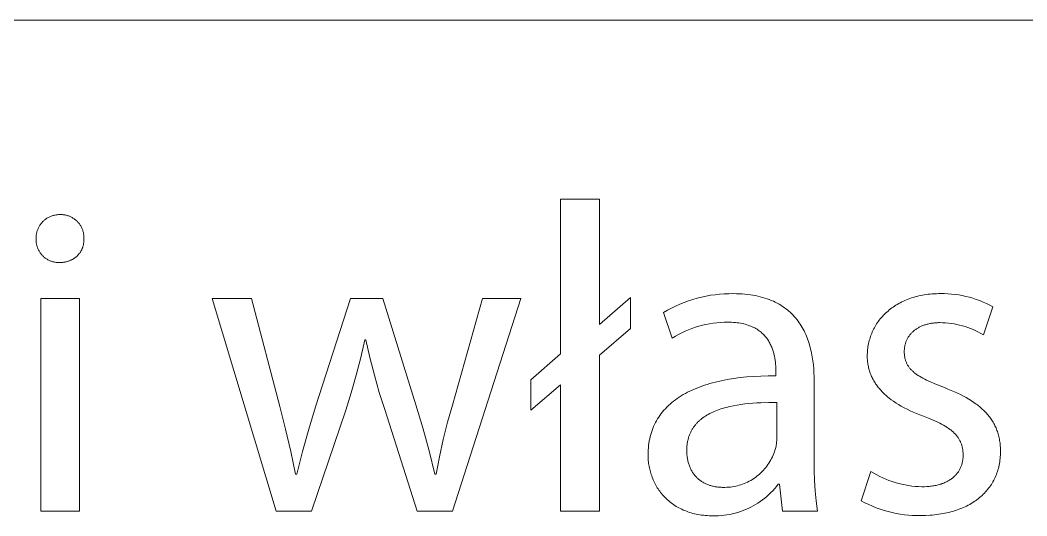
# Model space of a CAD drawing. Header units: millimetres. Extents: x -2542 to 6192, y -257 to 5845.
# Drawn here: x 4712.9 to 4913.4, y -111.2 to -12.5 of the extents above; entities that cross this region are included whole.
import ezdxf

# ---------------------------------------------------------------- set-up
doc = ezdxf.new("R2010")
doc.units = ezdxf.units.MM
doc.header["$MEASUREMENT"] = 0
doc.layers.add('Domyślny', color=7, linetype='Continuous', true_color=0x000000)

msp = doc.modelspace()

# ---------------------------------------------------------------- linework, layer by layer
at = {"layer": 'Domyślny', "color": 18, "lineweight": 15, "true_color": 0x000000}
for p, q in [((2891.58, -12.52), (6183.9, -12.52)), ((4820.53, -78.95), (4820.53, -48.15)), ((4820.53, -48.15), (4828.26, -48.15)), ((4828.26, -48.15), (4828.26, -73.11)), ((4718.01, -52.14), (4718.15, -52.05)), ((4718.15, -52.05), (4718.28, -51.96)), ((4718.28, -51.96), (4718.42, -51.88)), ((4718.42, -51.88), (4718.56, -51.8)), ((4718.56, -51.8), (4718.7, -51.72)), ((4718.7, -51.72), (4718.85, -51.65)), ((4718.85, -51.65), (4719, -51.59)), ((4719, -51.59), (4719.15, -51.53)), ((4719.15, -51.53), (4719.3, -51.48)), ((4719.3, -51.48), (4719.45, -51.43)), ((4719.45, -51.43), (4719.61, -51.38)), ((4719.61, -51.38), (4719.77, -51.35)), ((4719.77, -51.35), (4719.93, -51.31)), ((4719.93, -51.31), (4720.09, -51.29)), ((4720.09, -51.29), (4720.25, -51.26)), ((4720.25, -51.26), (4720.41, -51.25)), ((4720.41, -51.25), (4720.57, -51.24)), ((4720.57, -51.24), (4720.73, -51.23)), ((4720.73, -51.23), (4720.89, -51.24)), ((4720.89, -51.24), (4721.05, -51.23)), ((4721.05, -51.23), (4721.21, -51.23)), ((4721.21, -51.23), (4721.37, -51.24)), ((4721.37, -51.24), (4721.53, -51.26)), ((4721.53, -51.26), (4721.68, -51.27)), ((4721.68, -51.27), (4721.84, -51.3)), ((4721.84, -51.3), (4722, -51.33)), ((4722, -51.33), (4722.15, -51.36)), ((4722.15, -51.36), (4722.3, -51.4)), ((4722.3, -51.4), (4722.46, -51.45)), ((4722.46, -51.45), (4722.61, -51.5)), ((4722.61, -51.5), (4722.75, -51.55)), ((4722.75, -51.55), (4722.9, -51.62)), ((4722.9, -51.62), (4723.05, -51.68)), ((4723.05, -51.68), (4723.19, -51.75)), ((4723.19, -51.75), (4723.33, -51.83)), ((4723.33, -51.83), (4723.46, -51.91)), ((4723.46, -51.91), (4723.6, -52)), ((4723.6, -52), (4723.73, -52.09)), ((4723.73, -52.09), (4723.85, -52.18)), ((4716.45, -54.17), (4716.51, -54.02)), ((4716.51, -54.02), (4716.58, -53.87)), ((4716.58, -53.87), (4716.65, -53.72)), ((4716.65, -53.72), (4716.73, -53.58)), ((4716.73, -53.58), (4716.82, -53.44)), ((4716.82, -53.44), (4716.9, -53.31)), ((4716.9, -53.31), (4716.99, -53.18)), ((4716.99, -53.18), (4717.09, -53.05)), ((4717.09, -53.05), (4717.19, -52.92)), ((4717.19, -52.92), (4717.3, -52.8)), ((4717.3, -52.8), (4717.41, -52.68)), ((4717.41, -52.68), (4717.52, -52.56)), ((4717.52, -52.56), (4717.64, -52.45)), ((4717.64, -52.45), (4717.76, -52.34)), ((4717.76, -52.34), (4717.89, -52.24)), ((4717.89, -52.24), (4718.01, -52.14)), ((4723.85, -52.18), (4723.98, -52.28)), ((4723.98, -52.28), (4724.1, -52.38)), ((4724.1, -52.38), (4724.22, -52.49)), ((4724.22, -52.49), (4724.33, -52.6)), ((4724.33, -52.6), (4724.44, -52.72)), ((4724.44, -52.72), (4724.54, -52.83)), ((4724.54, -52.83), (4724.64, -52.96)), ((4724.64, -52.96), (4724.74, -53.08)), ((4724.74, -53.08), (4724.83, -53.21)), ((4724.83, -53.21), (4724.92, -53.34)), ((4724.92, -53.34), (4725, -53.48)), ((4725, -53.48), (4725.08, -53.62)), ((4725.08, -53.62), (4725.16, -53.76)), ((4725.16, -53.76), (4725.22, -53.9)), ((4725.22, -53.9), (4725.29, -54.05)), ((4725.29, -54.05), (4725.35, -54.19)), ((4716.12, -55.74), (4716.13, -55.58)), ((4716.12, -55.9), (4716.12, -55.74)), ((4716.12, -56.06), (4716.12, -55.9)), ((4716.12, -56.22), (4716.12, -56.06)), ((4716.13, -55.58), (4716.14, -55.42)), ((4716.14, -55.42), (4716.16, -55.26)), ((4716.16, -55.26), (4716.19, -55.1)), ((4716.19, -55.1), (4716.22, -54.94)), ((4716.22, -54.94), (4716.25, -54.78)), ((4716.25, -54.78), (4716.3, -54.62)), ((4716.3, -54.62), (4716.34, -54.47)), ((4716.34, -54.47), (4716.39, -54.32)), ((4716.39, -54.32), (4716.45, -54.17)), ((4725.35, -54.19), (4725.4, -54.34)), ((4725.4, -54.34), (4725.45, -54.5)), ((4725.45, -54.5), (4725.49, -54.65)), ((4725.49, -54.65), (4725.53, -54.8)), ((4725.53, -54.8), (4725.56, -54.96)), ((4725.56, -54.96), (4725.59, -55.11)), ((4725.59, -55.11), (4725.61, -55.27)), ((4725.61, -55.27), (4725.62, -55.43)), ((4725.62, -55.43), (4725.63, -55.59)), ((4725.63, -55.59), (4725.64, -55.75)), ((4725.64, -55.9), (4725.63, -56.06)), ((4725.63, -56.06), (4725.63, -56.19)), ((4725.64, -55.75), (4725.64, -55.9)), ((4716.12, -56.38), (4716.12, -56.22)), ((4716.13, -56.53), (4716.12, -56.38)), ((4716.14, -56.69), (4716.13, -56.53)), ((4716.16, -56.84), (4716.14, -56.69)), ((4716.18, -57), (4716.16, -56.84)), ((4716.21, -57.15), (4716.18, -57)), ((4716.25, -57.31), (4716.21, -57.15)), ((4716.29, -57.46), (4716.25, -57.31)), ((4716.33, -57.61), (4716.29, -57.46)), ((4716.38, -57.76), (4716.33, -57.61)), ((4716.44, -57.9), (4716.38, -57.76)), ((4716.5, -58.05), (4716.44, -57.9)), ((4716.56, -58.19), (4716.5, -58.05)), ((4725.25, -58.11), (4725.2, -58.22)), ((4725.29, -58.01), (4725.25, -58.11)), ((4725.33, -57.9), (4725.29, -58.01)), ((4725.37, -57.8), (4725.33, -57.9)), ((4725.41, -57.69), (4725.37, -57.8)), ((4725.44, -57.58), (4725.41, -57.69)), ((4725.47, -57.47), (4725.44, -57.58)), ((4725.5, -57.36), (4725.47, -57.47)), ((4725.53, -57.25), (4725.5, -57.36)), ((4725.55, -57.13), (4725.53, -57.25)), ((4725.57, -57.02), (4725.55, -57.13)), ((4725.59, -56.9), (4725.57, -57.02)), ((4725.6, -56.78), (4725.59, -56.9)), ((4725.62, -56.67), (4725.6, -56.78)), ((4725.63, -56.43), (4725.62, -56.55)), ((4725.62, -56.55), (4725.62, -56.67)), ((4725.63, -56.19), (4725.63, -56.31)), ((4725.63, -56.31), (4725.63, -56.43)), ((4716.63, -58.33), (4716.56, -58.19)), ((4716.71, -58.47), (4716.63, -58.33)), ((4716.79, -58.6), (4716.71, -58.47)), ((4716.87, -58.73), (4716.79, -58.6)), ((4716.96, -58.86), (4716.87, -58.73)), ((4717.05, -58.99), (4716.96, -58.86)), ((4717.15, -59.11), (4717.05, -58.99)), ((4717.25, -59.23), (4717.15, -59.11)), ((4717.35, -59.35), (4717.25, -59.23)), ((4717.46, -59.46), (4717.35, -59.35)), ((4717.58, -59.57), (4717.46, -59.46)), ((4717.69, -59.67), (4717.58, -59.57)), ((4717.81, -59.77), (4717.69, -59.67)), ((4717.94, -59.87), (4717.81, -59.77)), ((4718.06, -59.96), (4717.94, -59.87)), ((4718.19, -60.05), (4718.06, -59.96)), ((4718.33, -60.13), (4718.19, -60.05)), ((4723.45, -60.1), (4723.35, -60.15)), ((4723.55, -60.04), (4723.45, -60.1)), ((4723.65, -59.97), (4723.55, -60.04)), ((4723.75, -59.91), (4723.65, -59.97)), ((4723.84, -59.84), (4723.75, -59.91)), ((4723.93, -59.77), (4723.84, -59.84)), ((4724.02, -59.7), (4723.93, -59.77)), ((4724.11, -59.63), (4724.02, -59.7)), ((4724.2, -59.56), (4724.11, -59.63)), ((4724.28, -59.48), (4724.2, -59.56)), ((4724.36, -59.4), (4724.28, -59.48)), ((4724.44, -59.32), (4724.36, -59.4)), ((4724.52, -59.24), (4724.44, -59.32)), ((4724.59, -59.15), (4724.52, -59.24)), ((4724.66, -59.07), (4724.59, -59.15)), ((4724.73, -58.98), (4724.66, -59.07)), ((4724.8, -58.89), (4724.73, -58.98)), ((4724.87, -58.8), (4724.8, -58.89)), ((4724.93, -58.7), (4724.87, -58.8)), ((4724.99, -58.61), (4724.93, -58.7)), ((4725.04, -58.51), (4724.99, -58.61)), ((4725.1, -58.42), (4725.04, -58.51)), ((4725.15, -58.32), (4725.1, -58.42)), ((4725.2, -58.22), (4725.15, -58.32)), ((4718.46, -60.21), (4718.33, -60.13)), ((4718.6, -60.28), (4718.46, -60.21)), ((4718.74, -60.35), (4718.6, -60.28)), ((4718.89, -60.41), (4718.74, -60.35)), ((4719.03, -60.47), (4718.89, -60.41)), ((4719.18, -60.53), (4719.03, -60.47)), ((4719.33, -60.58), (4719.18, -60.53)), ((4719.48, -60.62), (4719.33, -60.58)), ((4719.63, -60.66), (4719.48, -60.62)), ((4719.78, -60.69), (4719.63, -60.66)), ((4719.94, -60.72), (4719.78, -60.69)), ((4720.09, -60.74), (4719.94, -60.72)), ((4720.25, -60.76), (4720.09, -60.74)), ((4720.4, -60.77), (4720.25, -60.76)), ((4720.56, -60.77), (4720.4, -60.77)), ((4720.72, -60.77), (4720.56, -60.77)), ((4720.86, -60.77), (4720.72, -60.77)), ((4721, -60.77), (4720.86, -60.77)), ((4721.14, -60.76), (4721, -60.77)), ((4721.28, -60.75), (4721.14, -60.76)), ((4721.42, -60.74), (4721.28, -60.75)), ((4721.55, -60.72), (4721.42, -60.74)), ((4721.69, -60.7), (4721.55, -60.72)), ((4721.82, -60.68), (4721.69, -60.7)), ((4721.95, -60.66), (4721.82, -60.68)), ((4722.07, -60.63), (4721.95, -60.66)), ((4722.2, -60.6), (4722.07, -60.63)), ((4722.32, -60.56), (4722.2, -60.6)), ((4722.44, -60.53), (4722.32, -60.56)), ((4722.56, -60.49), (4722.44, -60.53)), ((4722.68, -60.45), (4722.56, -60.49)), ((4722.8, -60.41), (4722.68, -60.45)), ((4722.91, -60.36), (4722.8, -60.41)), ((4723.02, -60.31), (4722.91, -60.36)), ((4723.13, -60.26), (4723.02, -60.31)), ((4723.24, -60.21), (4723.13, -60.26)), ((4723.35, -60.15), (4723.24, -60.21)), ((4717.05, -67.93), (4724.76, -67.93)), ((4717.05, -110.25), (4717.05, -67.93)), ((4724.76, -67.93), (4724.76, -110.25)), ((4763.95, -110.24), (4751.15, -67.93)), ((4751.15, -67.93), (4759.03, -67.93)), ((4759.03, -67.93), (4764.62, -89.45)), ((4771.77, -89.51), (4778.72, -67.93)), ((4778.72, -67.93), (4785.18, -67.93)), ((4785.18, -67.93), (4791.72, -89.1)), ((4799, -89.16), (4805.02, -67.93)), ((4812.64, -67.93), (4799, -110.24)), ((4805.02, -67.93), (4812.64, -67.93)), ((4828.26, -73.11), (4834.46, -67.75)), ((4834.46, -67.75), (4834.46, -73.89)), ((4845.99, -68.41), (4846.85, -68.12)), ((4846.85, -68.12), (4847.73, -67.87)), ((4847.73, -67.87), (4848.61, -67.65)), ((4848.61, -67.65), (4849.51, -67.46)), ((4849.51, -67.46), (4850.4, -67.3)), ((4850.4, -67.3), (4851.31, -67.17)), ((4851.31, -67.17), (4852.21, -67.07)), ((4852.21, -67.07), (4853.12, -67)), ((4853.12, -67), (4854.03, -66.97)), ((4854.03, -66.97), (4854.94, -66.96)), ((4854.94, -66.96), (4855.54, -66.97)), ((4855.54, -66.97), (4856.13, -66.99)), ((4856.13, -66.99), (4856.7, -67.02)), ((4856.7, -67.02), (4857.25, -67.07)), ((4857.25, -67.07), (4857.79, -67.12)), ((4857.79, -67.12), (4858.32, -67.19)), ((4858.32, -67.19), (4858.84, -67.27)), ((4858.84, -67.27), (4859.34, -67.36)), ((4859.34, -67.36), (4859.83, -67.46)), ((4859.83, -67.46), (4860.31, -67.58)), ((4860.31, -67.58), (4860.77, -67.7)), ((4860.77, -67.7), (4861.22, -67.84)), ((4861.22, -67.84), (4861.66, -67.98)), ((4861.66, -67.98), (4862.09, -68.14)), ((4862.09, -68.14), (4862.5, -68.3)), ((4889.42, -68.19), (4889.75, -68.07)), ((4889.75, -68.07), (4890.08, -67.94)), ((4890.08, -67.94), (4890.42, -67.83)), ((4890.42, -67.83), (4890.76, -67.72)), ((4890.76, -67.72), (4891.12, -67.62)), ((4891.12, -67.62), (4891.47, -67.52)), ((4891.47, -67.52), (4891.84, -67.43)), ((4891.84, -67.43), (4892.21, -67.35)), ((4892.21, -67.35), (4892.58, -67.28)), ((4892.58, -67.28), (4892.96, -67.21)), ((4892.96, -67.21), (4893.35, -67.15)), ((4893.35, -67.15), (4893.74, -67.1)), ((4893.74, -67.1), (4894.13, -67.06)), ((4894.13, -67.06), (4894.54, -67.02)), ((4894.54, -67.02), (4894.95, -66.99)), ((4894.95, -66.99), (4895.36, -66.97)), ((4895.36, -66.97), (4895.78, -66.96)), ((4895.78, -66.96), (4896.2, -66.96)), ((4896.2, -66.96), (4896.92, -66.96)), ((4896.92, -66.96), (4897.65, -66.99)), ((4897.65, -66.99), (4898.37, -67.05)), ((4898.37, -67.05), (4899.09, -67.13)), ((4899.09, -67.13), (4899.8, -67.23)), ((4899.8, -67.23), (4900.52, -67.36)), ((4900.52, -67.36), (4901.22, -67.52)), ((4901.22, -67.52), (4901.92, -67.69)), ((4901.92, -67.69), (4902.62, -67.89)), ((4902.62, -67.89), (4903.31, -68.12)), ((4903.31, -68.12), (4903.99, -68.36)), ((4841.83, -70.26), (4842.64, -69.83)), ((4842.64, -69.83), (4843.45, -69.43)), ((4843.45, -69.43), (4844.29, -69.06)), ((4844.29, -69.06), (4845.13, -68.72)), ((4845.13, -68.72), (4845.99, -68.41)), ((4862.5, -68.3), (4862.9, -68.48)), ((4862.9, -68.48), (4863.29, -68.66)), ((4863.29, -68.66), (4863.67, -68.86)), ((4863.67, -68.86), (4864.04, -69.06)), ((4864.04, -69.06), (4864.4, -69.27)), ((4864.4, -69.27), (4864.74, -69.49)), ((4864.74, -69.49), (4865.07, -69.72)), ((4865.07, -69.72), (4865.4, -69.96)), ((4865.4, -69.96), (4865.71, -70.21)), ((4885.97, -70.21), (4886.22, -70.01)), ((4886.22, -70.01), (4886.48, -69.82)), ((4886.48, -69.82), (4886.75, -69.63)), ((4886.75, -69.63), (4887.02, -69.45)), ((4887.02, -69.45), (4887.3, -69.27)), ((4887.3, -69.27), (4887.58, -69.1)), ((4887.58, -69.1), (4887.87, -68.93)), ((4887.87, -68.93), (4888.17, -68.77)), ((4888.17, -68.77), (4888.47, -68.62)), ((4888.47, -68.62), (4888.78, -68.47)), ((4888.78, -68.47), (4889.1, -68.33)), ((4889.1, -68.33), (4889.42, -68.19)), ((4903.99, -68.36), (4904.66, -68.63)), ((4904.66, -68.63), (4905.32, -68.92)), ((4906.61, -69.57), (4904.72, -75.19)), ((4905.32, -68.92), (4905.97, -69.24)), ((4905.97, -69.24), (4906.61, -69.57)), ((4841.04, -70.72), (4841.83, -70.26)), ((4842.79, -75.81), (4841.04, -70.72)), ((4865.71, -70.21), (4866.01, -70.46)), ((4866.01, -70.46), (4866.3, -70.73)), ((4866.3, -70.73), (4866.58, -70.99)), ((4866.58, -70.99), (4866.85, -71.27)), ((4866.85, -71.27), (4867.11, -71.55)), ((4867.11, -71.55), (4867.36, -71.85)), ((4867.36, -71.85), (4867.6, -72.14)), ((4867.6, -72.14), (4867.83, -72.45)), ((4884, -72.23), (4884.2, -71.98)), ((4884.2, -71.98), (4884.39, -71.75)), ((4884.39, -71.75), (4884.6, -71.51)), ((4884.6, -71.51), (4884.81, -71.28)), ((4884.81, -71.28), (4885.03, -71.06)), ((4885.03, -71.06), (4885.26, -70.84)), ((4885.26, -70.84), (4885.49, -70.63)), ((4885.49, -70.63), (4885.73, -70.42)), ((4885.73, -70.42), (4885.97, -70.21)), ((4834.46, -73.89), (4828.26, -79.24)), ((4846.7, -73.91), (4846.02, -74.17)), ((4847.38, -73.67), (4846.7, -73.91)), ((4848.08, -73.46), (4847.38, -73.67)), ((4848.78, -73.27), (4848.08, -73.46)), ((4849.49, -73.1), (4848.78, -73.27)), ((4850.2, -72.96), (4849.49, -73.1)), ((4850.92, -72.85), (4850.2, -72.96)), ((4851.64, -72.76), (4850.92, -72.85)), ((4852.36, -72.69), (4851.64, -72.76)), ((4853.08, -72.65), (4852.36, -72.69)), ((4853.81, -72.64), (4853.08, -72.65)), ((4854.21, -72.64), (4853.81, -72.64)), ((4854.6, -72.65), (4854.21, -72.64)), ((4854.97, -72.68), (4854.6, -72.65)), ((4855.34, -72.71), (4854.97, -72.68)), ((4855.7, -72.75), (4855.34, -72.71)), ((4856.04, -72.79), (4855.7, -72.75)), ((4856.38, -72.85), (4856.04, -72.79)), ((4856.7, -72.91), (4856.38, -72.85)), ((4857.02, -72.98), (4856.7, -72.91)), ((4857.32, -73.06), (4857.02, -72.98)), ((4857.62, -73.15), (4857.32, -73.06)), ((4857.9, -73.24), (4857.62, -73.15)), ((4858.18, -73.34), (4857.9, -73.24)), ((4858.45, -73.45), (4858.18, -73.34)), ((4858.7, -73.56), (4858.45, -73.45)), ((4858.95, -73.68), (4858.7, -73.56)), ((4859.19, -73.8), (4858.95, -73.68)), ((4859.42, -73.93), (4859.19, -73.8)), ((4859.65, -74.06), (4859.42, -73.93)), ((4859.86, -74.21), (4859.65, -74.06)), ((4867.83, -72.45), (4868.05, -72.76)), ((4868.05, -72.76), (4868.26, -73.07)), ((4868.26, -73.07), (4868.46, -73.39)), ((4868.46, -73.39), (4868.66, -73.72)), ((4868.66, -73.72), (4868.84, -74.05)), ((4868.84, -74.05), (4869.02, -74.39)), ((4882.73, -74.31), (4882.86, -74.04)), ((4882.86, -74.04), (4883.01, -73.77)), ((4883.01, -73.77), (4883.15, -73.5)), ((4883.15, -73.5), (4883.31, -73.24)), ((4883.31, -73.24), (4883.47, -72.98)), ((4883.47, -72.98), (4883.64, -72.72)), ((4883.64, -72.72), (4883.82, -72.47)), ((4883.82, -72.47), (4884, -72.23)), ((4891.26, -74.07), (4891.13, -74.16)), ((4891.38, -73.98), (4891.26, -74.07)), ((4891.51, -73.9), (4891.38, -73.98)), ((4891.65, -73.82), (4891.51, -73.9)), ((4891.78, -73.74), (4891.65, -73.82)), ((4891.92, -73.66), (4891.78, -73.74)), ((4892.07, -73.59), (4891.92, -73.66)), ((4892.21, -73.51), (4892.07, -73.59)), ((4892.36, -73.45), (4892.21, -73.51)), ((4892.52, -73.38), (4892.36, -73.45)), ((4892.67, -73.32), (4892.52, -73.38)), ((4892.83, -73.26), (4892.67, -73.32)), ((4893, -73.2), (4892.83, -73.26)), ((4893.16, -73.15), (4893, -73.2)), ((4893.33, -73.1), (4893.16, -73.15)), ((4893.5, -73.05), (4893.33, -73.1)), ((4893.68, -73.01), (4893.5, -73.05)), ((4893.86, -72.96), (4893.68, -73.01)), ((4894.04, -72.93), (4893.86, -72.96)), ((4894.22, -72.89), (4894.04, -72.93)), ((4894.41, -72.86), (4894.22, -72.89)), ((4894.6, -72.83), (4894.41, -72.86)), ((4894.8, -72.81), (4894.6, -72.83)), ((4894.99, -72.79), (4894.8, -72.81)), ((4895.19, -72.77), (4894.99, -72.79)), ((4895.4, -72.76), (4895.19, -72.77)), ((4895.6, -72.75), (4895.4, -72.76)), ((4895.81, -72.74), (4895.6, -72.75)), ((4896.03, -72.74), (4895.81, -72.74)), ((4896.6, -72.75), (4896.03, -72.74)), ((4897.17, -72.78), (4896.6, -72.75)), ((4897.74, -72.83), (4897.17, -72.78)), ((4898.31, -72.89), (4897.74, -72.83)), ((4898.87, -72.98), (4898.31, -72.89)), ((4899.43, -73.09), (4898.87, -72.98)), ((4899.99, -73.21), (4899.43, -73.09)), ((4900.55, -73.36), (4899.99, -73.21)), ((4901.09, -73.52), (4900.55, -73.36)), ((4901.63, -73.7), (4901.09, -73.52)), ((4902.17, -73.91), (4901.63, -73.7)), ((4902.7, -74.13), (4902.17, -73.91)), ((4903.22, -74.36), (4902.7, -74.13)), ((4781.57, -76.16), (4780.76, -79.69)), ((4781.78, -76.16), (4781.57, -76.16)), ((4782.58, -79.67), (4781.78, -76.16)), ((4843.41, -75.43), (4842.79, -75.81)), ((4844.05, -75.08), (4843.41, -75.43)), ((4844.69, -74.75), (4844.05, -75.08)), ((4845.35, -74.45), (4844.69, -74.75)), ((4846.02, -74.17), (4845.35, -74.45)), ((4860.07, -74.35), (4859.86, -74.21)), ((4860.27, -74.5), (4860.07, -74.35)), ((4860.46, -74.66), (4860.27, -74.5)), ((4860.64, -74.82), (4860.46, -74.66)), ((4860.82, -74.98), (4860.64, -74.82)), ((4860.99, -75.15), (4860.82, -74.98)), ((4861.15, -75.32), (4860.99, -75.15)), ((4861.3, -75.49), (4861.15, -75.32)), ((4861.45, -75.67), (4861.3, -75.49)), ((4861.59, -75.85), (4861.45, -75.67)), ((4861.72, -76.04), (4861.59, -75.85)), ((4861.85, -76.23), (4861.72, -76.04)), ((4869.02, -74.39), (4869.18, -74.73)), ((4869.18, -74.73), (4869.34, -75.08)), ((4869.34, -75.08), (4869.49, -75.43)), ((4869.49, -75.43), (4869.64, -75.79)), ((4869.64, -75.79), (4869.77, -76.15)), ((4869.77, -76.15), (4869.9, -76.51)), ((4882, -76.32), (4882.08, -76.02)), ((4882.08, -76.02), (4882.17, -75.73)), ((4882.17, -75.73), (4882.27, -75.44)), ((4882.27, -75.44), (4882.37, -75.15)), ((4882.37, -75.15), (4882.48, -74.87)), ((4882.48, -74.87), (4882.6, -74.59)), ((4882.6, -74.59), (4882.73, -74.31)), ((4889.48, -76.15), (4889.42, -76.28)), ((4889.54, -76.02), (4889.48, -76.15)), ((4889.61, -75.9), (4889.54, -76.02)), ((4889.68, -75.77), (4889.61, -75.9)), ((4889.75, -75.65), (4889.68, -75.77)), ((4889.83, -75.53), (4889.75, -75.65)), ((4889.91, -75.41), (4889.83, -75.53)), ((4889.99, -75.3), (4889.91, -75.41)), ((4890.08, -75.18), (4889.99, -75.3)), ((4890.17, -75.07), (4890.08, -75.18)), ((4890.26, -74.96), (4890.17, -75.07)), ((4890.36, -74.85), (4890.26, -74.96)), ((4890.46, -74.75), (4890.36, -74.85)), ((4890.56, -74.65), (4890.46, -74.75)), ((4890.67, -74.54), (4890.56, -74.65)), ((4890.78, -74.44), (4890.67, -74.54)), ((4890.89, -74.35), (4890.78, -74.44)), ((4891.01, -74.25), (4890.89, -74.35)), ((4891.13, -74.16), (4891.01, -74.25)), ((4903.73, -74.62), (4903.22, -74.36)), ((4904.23, -74.89), (4903.73, -74.62)), ((4904.72, -75.19), (4904.23, -74.89)), ((4861.97, -76.42), (4861.85, -76.23)), ((4862.08, -76.61), (4861.97, -76.42)), ((4862.19, -76.8), (4862.08, -76.61)), ((4862.29, -77), (4862.19, -76.8)), ((4862.39, -77.2), (4862.29, -77)), ((4862.48, -77.4), (4862.39, -77.2)), ((4862.57, -77.6), (4862.48, -77.4)), ((4862.65, -77.8), (4862.57, -77.6)), ((4862.72, -78), (4862.65, -77.8)), ((4862.79, -78.21), (4862.72, -78)), ((4869.9, -76.51), (4870.02, -76.88)), ((4870.02, -76.88), (4870.13, -77.25)), ((4870.13, -77.25), (4870.23, -77.63)), ((4870.23, -77.63), (4870.33, -78.01)), ((4870.33, -78.01), (4870.42, -78.39)), ((4881.64, -78.45), (4881.67, -78.14)), ((4881.67, -78.14), (4881.7, -77.83)), ((4881.7, -77.83), (4881.74, -77.52)), ((4881.74, -77.52), (4881.8, -77.22)), ((4881.8, -77.22), (4881.86, -76.91)), ((4881.86, -76.91), (4881.92, -76.61)), ((4881.92, -76.61), (4882, -76.32)), ((4888.98, -78.06), (4888.97, -78.21)), ((4888.99, -77.92), (4888.98, -78.06)), ((4889.01, -77.78), (4888.99, -77.92)), ((4889.03, -77.63), (4889.01, -77.78)), ((4889.05, -77.49), (4889.03, -77.63)), ((4889.08, -77.35), (4889.05, -77.49)), ((4889.11, -77.21), (4889.08, -77.35)), ((4889.14, -77.08), (4889.11, -77.21)), ((4889.18, -76.94), (4889.14, -77.08)), ((4889.22, -76.8), (4889.18, -76.94)), ((4889.27, -76.67), (4889.22, -76.8)), ((4889.31, -76.54), (4889.27, -76.67)), ((4889.37, -76.41), (4889.31, -76.54)), ((4889.42, -76.28), (4889.37, -76.41)), ((4780.76, -79.69), (4779.86, -83.2)), ((4783.47, -83.16), (4782.58, -79.67)), ((4814.59, -84.13), (4820.53, -78.95)), ((4828.26, -79.24), (4828.26, -110.25)), ((4862.86, -78.41), (4862.79, -78.21)), ((4862.92, -78.62), (4862.86, -78.41)), ((4862.98, -78.82), (4862.92, -78.62)), ((4863.03, -79.03), (4862.98, -78.82)), ((4863.08, -79.23), (4863.03, -79.03)), ((4863.12, -79.43), (4863.08, -79.23)), ((4863.2, -79.84), (4863.12, -79.43)), ((4863.26, -80.24), (4863.2, -79.84)), ((4870.42, -78.39), (4870.5, -78.77)), ((4870.5, -78.77), (4870.58, -79.16)), ((4870.58, -79.16), (4870.65, -79.54)), ((4870.65, -79.54), (4870.77, -80.33)), ((4881.6, -79.4), (4881.61, -79.08)), ((4881.6, -79.64), (4881.6, -79.4)), ((4881.61, -79.87), (4881.6, -79.64)), ((4881.61, -79.08), (4881.62, -78.77)), ((4881.63, -80.11), (4881.61, -79.87)), ((4881.62, -78.77), (4881.64, -78.45)), ((4881.64, -80.34), (4881.63, -80.11)), ((4888.97, -78.21), (4888.96, -78.35)), ((4888.96, -78.35), (4888.96, -78.5)), ((4888.96, -78.5), (4888.96, -78.66)), ((4888.96, -78.66), (4888.97, -78.83)), ((4888.97, -78.83), (4888.98, -78.98)), ((4888.98, -78.98), (4888.99, -79.14)), ((4888.99, -79.14), (4889.01, -79.29)), ((4889.01, -79.29), (4889.03, -79.44)), ((4889.03, -79.44), (4889.05, -79.59)), ((4889.05, -79.59), (4889.08, -79.73)), ((4889.08, -79.73), (4889.11, -79.88)), ((4889.11, -79.88), (4889.14, -80.02)), ((4889.14, -80.02), (4889.18, -80.16)), ((4889.18, -80.16), (4889.23, -80.29)), ((4863.31, -80.63), (4863.26, -80.24)), ((4863.35, -81.01), (4863.31, -80.63)), ((4863.38, -81.39), (4863.35, -81.01)), ((4863.39, -81.75), (4863.38, -81.39)), ((4863.4, -82.1), (4863.39, -81.75)), ((4863.41, -82.44), (4863.4, -82.1)), ((4870.77, -80.33), (4870.87, -81.11)), ((4870.87, -81.11), (4870.94, -81.91)), ((4870.94, -81.91), (4870.99, -82.7)), ((4881.67, -80.57), (4881.64, -80.34)), ((4881.7, -80.8), (4881.67, -80.57)), ((4881.73, -81.03), (4881.7, -80.8)), ((4881.77, -81.26), (4881.73, -81.03)), ((4881.82, -81.48), (4881.77, -81.26)), ((4881.87, -81.71), (4881.82, -81.48)), ((4881.92, -81.93), (4881.87, -81.71)), ((4881.98, -82.15), (4881.92, -81.93)), ((4882.05, -82.37), (4881.98, -82.15)), ((4889.23, -80.29), (4889.27, -80.43)), ((4889.27, -80.43), (4889.32, -80.56)), ((4889.32, -80.56), (4889.38, -80.69)), ((4889.38, -80.69), (4889.44, -80.81)), ((4889.44, -80.81), (4889.5, -80.94)), ((4889.5, -80.94), (4889.56, -81.06)), ((4889.56, -81.06), (4889.63, -81.19)), ((4889.63, -81.19), (4889.71, -81.31)), ((4889.71, -81.31), (4889.79, -81.42)), ((4889.79, -81.42), (4889.87, -81.54)), ((4889.87, -81.54), (4889.95, -81.66)), ((4889.95, -81.66), (4890.04, -81.77)), ((4890.04, -81.77), (4890.14, -81.88)), ((4890.14, -81.88), (4890.23, -81.99)), ((4890.23, -81.99), (4890.33, -82.1)), ((4890.33, -82.1), (4890.44, -82.21)), ((4779.86, -83.2), (4778.86, -86.69)), ((4784.45, -86.62), (4783.47, -83.16)), ((4814.59, -90.15), (4814.59, -84.13)), ((4852.53, -84.29), (4853.74, -84.06)), ((4853.74, -84.06), (4854.99, -83.85)), ((4854.99, -83.85), (4856.28, -83.68)), ((4856.28, -83.68), (4857.62, -83.54)), ((4857.62, -83.54), (4859, -83.43)), ((4859, -83.43), (4860.43, -83.36)), ((4860.43, -83.36), (4861.9, -83.32)), ((4861.9, -83.32), (4863.41, -83.31)), ((4863.41, -83.31), (4863.41, -82.44)), ((4870.99, -82.7), (4871.02, -83.5)), ((4871.02, -83.5), (4871.03, -84.3)), ((4882.12, -82.59), (4882.05, -82.37)), ((4882.2, -82.81), (4882.12, -82.59)), ((4882.28, -83.03), (4882.2, -82.81)), ((4882.37, -83.24), (4882.28, -83.03)), ((4882.46, -83.45), (4882.37, -83.24)), ((4882.56, -83.66), (4882.46, -83.45)), ((4882.67, -83.87), (4882.56, -83.66)), ((4882.78, -84.08), (4882.67, -83.87)), ((4882.89, -84.29), (4882.78, -84.08)), ((4890.44, -82.21), (4890.55, -82.31)), ((4890.55, -82.31), (4890.66, -82.42)), ((4890.66, -82.42), (4890.78, -82.52)), ((4890.78, -82.52), (4890.9, -82.63)), ((4890.9, -82.63), (4891.03, -82.73)), ((4891.03, -82.73), (4891.16, -82.83)), ((4891.16, -82.83), (4891.29, -82.93)), ((4891.29, -82.93), (4891.43, -83.03)), ((4891.43, -83.03), (4891.71, -83.23)), ((4891.71, -83.23), (4892.02, -83.42)), ((4892.02, -83.42), (4892.34, -83.61)), ((4892.34, -83.61), (4892.68, -83.8)), ((4892.68, -83.8), (4893.03, -83.99)), ((4893.03, -83.99), (4893.4, -84.17)), ((4893.4, -84.17), (4894.19, -84.55)), ((4820.53, -85.09), (4814.59, -90.15)), ((4820.53, -110.25), (4820.53, -85.09)), ((4846.27, -86.38), (4846.73, -86.16)), ((4846.73, -86.16), (4847.2, -85.95)), ((4847.2, -85.95), (4847.68, -85.75)), ((4847.68, -85.75), (4848.17, -85.56)), ((4848.17, -85.56), (4848.68, -85.37)), ((4848.68, -85.37), (4849.19, -85.19)), ((4849.19, -85.19), (4849.72, -85.03)), ((4849.72, -85.03), (4850.26, -84.86)), ((4850.26, -84.86), (4850.81, -84.71)), ((4850.81, -84.71), (4851.38, -84.56)), ((4851.38, -84.56), (4852.53, -84.29)), ((4871.03, -84.3), (4871.03, -100.12)), ((4883.01, -84.49), (4882.89, -84.29)), ((4883.14, -84.7), (4883.01, -84.49)), ((4883.27, -84.9), (4883.14, -84.7)), ((4883.41, -85.1), (4883.27, -84.9)), ((4883.55, -85.3), (4883.41, -85.1)), ((4883.7, -85.49), (4883.55, -85.3)), ((4883.86, -85.69), (4883.7, -85.49)), ((4884.01, -85.88), (4883.86, -85.69)), ((4884.18, -86.07), (4884.01, -85.88)), ((4884.35, -86.26), (4884.18, -86.07)), ((4894.19, -84.55), (4895.06, -84.92)), ((4895.06, -84.92), (4896.99, -85.68)), ((4896.99, -85.68), (4897.67, -85.95)), ((4897.67, -85.95), (4898.32, -86.22)), ((4778.86, -86.69), (4777.76, -90.15)), ((4785.53, -90.06), (4784.45, -86.62)), ((4843.03, -88.38), (4843.39, -88.1)), ((4843.39, -88.1), (4843.77, -87.83)), ((4843.77, -87.83), (4844.15, -87.57)), ((4844.15, -87.57), (4844.55, -87.32)), ((4844.55, -87.32), (4844.96, -87.07)), ((4844.96, -87.07), (4845.39, -86.83)), ((4845.39, -86.83), (4845.82, -86.6)), ((4845.82, -86.6), (4846.27, -86.38)), ((4884.53, -86.45), (4884.35, -86.26)), ((4884.71, -86.64), (4884.53, -86.45)), ((4884.89, -86.82), (4884.71, -86.64)), ((4885.09, -87.01), (4884.89, -86.82)), ((4885.28, -87.19), (4885.09, -87.01)), ((4885.49, -87.37), (4885.28, -87.19)), ((4885.7, -87.54), (4885.49, -87.37)), ((4885.91, -87.72), (4885.7, -87.54)), ((4886.36, -88.07), (4885.91, -87.72)), ((4886.83, -88.4), (4886.36, -88.07)), ((4898.32, -86.22), (4898.96, -86.49)), ((4898.96, -86.49), (4899.58, -86.78)), ((4899.58, -86.78), (4900.17, -87.06)), ((4900.17, -87.06), (4900.75, -87.36)), ((4900.75, -87.36), (4901.3, -87.66)), ((4901.3, -87.66), (4901.83, -87.97)), ((4901.83, -87.97), (4902.34, -88.29)), ((4764.62, -89.45), (4765.78, -93.91)), ((4770.43, -93.95), (4771.77, -89.51)), ((4777.76, -90.15), (4770.93, -110.24)), ((4792.02, -110.24), (4785.53, -90.06)), ((4791.72, -89.1), (4793.11, -93.67)), ((4798.03, -92.56), (4799, -89.16)), ((4840.83, -90.52), (4841.11, -90.19)), ((4841.11, -90.19), (4841.4, -89.87)), ((4841.4, -89.87), (4841.7, -89.56)), ((4841.7, -89.56), (4842.01, -89.25)), ((4842.01, -89.25), (4842.34, -88.95)), ((4842.34, -88.95), (4842.68, -88.66)), ((4842.68, -88.66), (4843.03, -88.38)), ((4851.8, -90.15), (4851.47, -90.27)), ((4852.13, -90.03), (4851.8, -90.15)), ((4852.46, -89.91), (4852.13, -90.03)), ((4852.8, -89.81), (4852.46, -89.91)), ((4853.15, -89.7), (4852.8, -89.81)), ((4853.5, -89.61), (4853.15, -89.7)), ((4854.22, -89.43), (4853.5, -89.61)), ((4854.95, -89.27), (4854.22, -89.43)), ((4855.7, -89.14), (4854.95, -89.27)), ((4856.46, -89.02), (4855.7, -89.14)), ((4857.24, -88.92), (4856.46, -89.02)), ((4858.02, -88.84), (4857.24, -88.92)), ((4858.81, -88.77), (4858.02, -88.84)), ((4859.6, -88.72), (4858.81, -88.77)), ((4860.4, -88.68), (4859.6, -88.72)), ((4861.99, -88.65), (4860.4, -88.68)), ((4863.58, -88.66), (4861.99, -88.65)), ((4863.58, -95.99), (4863.58, -88.66)), ((4887.32, -88.74), (4886.83, -88.4)), ((4887.83, -89.06), (4887.32, -88.74)), ((4888.37, -89.37), (4887.83, -89.06)), ((4888.93, -89.68), (4888.37, -89.37)), ((4889.51, -89.98), (4888.93, -89.68)), ((4890.12, -90.27), (4889.51, -89.98)), ((4902.34, -88.29), (4902.83, -88.61)), ((4902.83, -88.61), (4903.3, -88.94)), ((4903.3, -88.94), (4903.52, -89.11)), ((4903.52, -89.11), (4903.74, -89.29)), ((4903.74, -89.29), (4903.96, -89.46)), ((4903.96, -89.46), (4904.17, -89.64)), ((4904.17, -89.64), (4904.37, -89.82)), ((4904.37, -89.82), (4904.57, -90)), ((4904.57, -90), (4904.77, -90.18)), ((4904.77, -90.18), (4904.95, -90.37)), ((4839.64, -92.27), (4839.85, -91.9)), ((4839.85, -91.9), (4840.08, -91.54)), ((4840.08, -91.54), (4840.32, -91.2)), ((4840.32, -91.2), (4840.57, -90.85)), ((4840.57, -90.85), (4840.83, -90.52)), ((4848.24, -92.19), (4848.13, -92.3)), ((4848.36, -92.09), (4848.24, -92.19)), ((4848.48, -91.99), (4848.36, -92.09)), ((4848.61, -91.89), (4848.48, -91.99)), ((4848.86, -91.7), (4848.61, -91.89)), ((4849.12, -91.51), (4848.86, -91.7)), ((4849.39, -91.33), (4849.12, -91.51)), ((4849.66, -91.16), (4849.39, -91.33)), ((4849.95, -91), (4849.66, -91.16)), ((4850.24, -90.84), (4849.95, -91)), ((4850.54, -90.69), (4850.24, -90.84)), ((4850.84, -90.54), (4850.54, -90.69)), ((4851.15, -90.41), (4850.84, -90.54)), ((4851.47, -90.27), (4851.15, -90.41)), ((4890.75, -90.56), (4890.12, -90.27)), ((4891.4, -90.83), (4890.75, -90.56)), ((4892.07, -91.1), (4891.4, -90.83)), ((4892.77, -91.36), (4892.07, -91.1)), ((4893.8, -91.75), (4892.77, -91.36)), ((4894.75, -92.14), (4893.8, -91.75)), ((4895.19, -92.34), (4894.75, -92.14)), ((4904.95, -90.37), (4905.14, -90.55)), ((4905.14, -90.55), (4905.32, -90.75)), ((4905.32, -90.75), (4905.49, -90.94)), ((4905.49, -90.94), (4905.65, -91.14)), ((4905.65, -91.14), (4905.82, -91.33)), ((4905.82, -91.33), (4905.97, -91.54)), ((4905.97, -91.54), (4906.12, -91.74)), ((4906.12, -91.74), (4906.27, -91.95)), ((4906.27, -91.95), (4906.41, -92.16)), ((4906.41, -92.16), (4906.54, -92.37)), ((4765.78, -93.91), (4766.82, -98.4)), ((4769.18, -98.42), (4770.43, -93.95)), ((4793.11, -93.67), (4794.36, -98.27)), ((4797.17, -95.99), (4798.03, -92.56)), ((4838.62, -94.6), (4838.76, -94.19)), ((4838.76, -94.19), (4838.91, -93.79)), ((4838.91, -93.79), (4839.07, -93.4)), ((4839.07, -93.4), (4839.25, -93.02)), ((4839.25, -93.02), (4839.43, -92.64)), ((4839.43, -92.64), (4839.64, -92.27)), ((4846.67, -94.1), (4846.6, -94.23)), ((4846.75, -93.96), (4846.67, -94.1)), ((4846.84, -93.83), (4846.75, -93.96)), ((4846.92, -93.7), (4846.84, -93.83)), ((4847.01, -93.57), (4846.92, -93.7)), ((4847.1, -93.45), (4847.01, -93.57)), ((4847.19, -93.32), (4847.1, -93.45)), ((4847.28, -93.2), (4847.19, -93.32)), ((4847.38, -93.08), (4847.28, -93.2)), ((4847.48, -92.96), (4847.38, -93.08)), ((4847.58, -92.85), (4847.48, -92.96)), ((4847.69, -92.73), (4847.58, -92.85)), ((4847.79, -92.62), (4847.69, -92.73)), ((4847.9, -92.51), (4847.79, -92.62)), ((4848.01, -92.4), (4847.9, -92.51)), ((4848.13, -92.3), (4848.01, -92.4)), ((4895.62, -92.54), (4895.19, -92.34)), ((4896.02, -92.74), (4895.62, -92.54)), ((4896.41, -92.94), (4896.02, -92.74)), ((4896.78, -93.15), (4896.41, -92.94)), ((4897.13, -93.35), (4896.78, -93.15)), ((4897.46, -93.56), (4897.13, -93.35)), ((4897.78, -93.78), (4897.46, -93.56)), ((4897.93, -93.88), (4897.78, -93.78)), ((4898.07, -93.99), (4897.93, -93.88)), ((4898.22, -94.1), (4898.07, -93.99)), ((4898.35, -94.21), (4898.22, -94.1)), ((4906.54, -92.37), (4906.67, -92.58)), ((4906.67, -92.58), (4906.79, -92.8)), ((4906.79, -92.8), (4906.91, -93.02)), ((4906.91, -93.02), (4907.02, -93.25)), ((4907.02, -93.25), (4907.13, -93.48)), ((4907.13, -93.48), (4907.23, -93.71)), ((4907.23, -93.71), (4907.33, -93.94)), ((4907.33, -93.94), (4907.42, -94.18)), ((4907.42, -94.18), (4907.51, -94.42)), ((4796.42, -99.44), (4797.17, -95.99)), ((4838.2, -96.29), (4838.28, -95.86)), ((4838.28, -95.86), (4838.38, -95.43)), ((4838.38, -95.43), (4838.49, -95.01)), ((4838.49, -95.01), (4838.62, -94.6)), ((4845.87, -96.2), (4845.83, -96.37)), ((4845.91, -96.04), (4845.87, -96.2)), ((4845.95, -95.87), (4845.91, -96.04)), ((4845.99, -95.71), (4845.95, -95.87)), ((4846.04, -95.56), (4845.99, -95.71)), ((4846.09, -95.4), (4846.04, -95.56)), ((4846.14, -95.25), (4846.09, -95.4)), ((4846.2, -95.1), (4846.14, -95.25)), ((4846.26, -94.95), (4846.2, -95.1)), ((4846.32, -94.8), (4846.26, -94.95)), ((4846.39, -94.65), (4846.32, -94.8)), ((4846.45, -94.51), (4846.39, -94.65)), ((4846.53, -94.37), (4846.45, -94.51)), ((4846.6, -94.23), (4846.53, -94.37)), ((4863.57, -96.22), (4863.58, -95.99)), ((4898.49, -94.32), (4898.35, -94.21)), ((4898.62, -94.44), (4898.49, -94.32)), ((4898.74, -94.55), (4898.62, -94.44)), ((4898.86, -94.66), (4898.74, -94.55)), ((4898.98, -94.78), (4898.86, -94.66)), ((4899.09, -94.9), (4898.98, -94.78)), ((4899.2, -95.02), (4899.09, -94.9)), ((4899.3, -95.13), (4899.2, -95.02)), ((4899.4, -95.26), (4899.3, -95.13)), ((4899.5, -95.38), (4899.4, -95.26)), ((4899.59, -95.5), (4899.5, -95.38)), ((4899.68, -95.63), (4899.59, -95.5)), ((4899.76, -95.75), (4899.68, -95.63)), ((4899.84, -95.88), (4899.76, -95.75)), ((4899.92, -96.01), (4899.84, -95.88)), ((4899.99, -96.14), (4899.92, -96.01)), ((4900.06, -96.27), (4899.99, -96.14)), ((4907.51, -94.42), (4907.58, -94.66)), ((4907.58, -94.66), (4907.66, -94.9)), ((4907.66, -94.9), (4907.73, -95.15)), ((4907.73, -95.15), (4907.79, -95.41)), ((4907.79, -95.41), (4907.85, -95.66)), ((4907.85, -95.66), (4907.9, -95.92)), ((4907.9, -95.92), (4907.95, -96.19)), ((4907.95, -96.19), (4907.99, -96.45)), ((4837.97, -98.57), (4837.99, -98.1)), ((4837.99, -98.1), (4838.02, -97.64)), ((4838.02, -97.64), (4838.06, -97.18)), ((4838.06, -97.18), (4838.12, -96.74)), ((4838.12, -96.74), (4838.2, -96.29)), ((4845.68, -97.6), (4845.67, -97.79)), ((4845.67, -97.79), (4845.67, -97.98)), ((4845.67, -97.98), (4845.67, -98.17)), ((4845.67, -98.17), (4845.67, -98.4)), ((4845.69, -97.42), (4845.68, -97.6)), ((4845.71, -97.24), (4845.69, -97.42)), ((4845.73, -97.06), (4845.71, -97.24)), ((4845.75, -96.88), (4845.73, -97.06)), ((4845.77, -96.71), (4845.75, -96.88)), ((4845.8, -96.54), (4845.77, -96.71)), ((4845.83, -96.37), (4845.8, -96.54)), ((4863.19, -98.22), (4863.26, -98)), ((4863.26, -98), (4863.33, -97.78)), ((4863.33, -97.78), (4863.38, -97.56)), ((4863.38, -97.56), (4863.43, -97.34)), ((4863.43, -97.34), (4863.48, -97.12)), ((4863.48, -97.12), (4863.51, -96.89)), ((4863.51, -96.89), (4863.54, -96.67)), ((4863.54, -96.67), (4863.56, -96.44)), ((4863.56, -96.44), (4863.57, -96.22)), ((4900.13, -96.41), (4900.06, -96.27)), ((4900.19, -96.54), (4900.13, -96.41)), ((4900.25, -96.68), (4900.19, -96.54)), ((4900.3, -96.82), (4900.25, -96.68)), ((4900.35, -96.96), (4900.3, -96.82)), ((4900.4, -97.11), (4900.35, -96.96)), ((4900.44, -97.25), (4900.4, -97.11)), ((4900.48, -97.4), (4900.44, -97.25)), ((4900.51, -97.55), (4900.48, -97.4)), ((4900.55, -97.7), (4900.51, -97.55)), ((4900.57, -97.85), (4900.55, -97.7)), ((4900.6, -98), (4900.57, -97.85)), ((4900.62, -98.16), (4900.6, -98)), ((4900.64, -98.32), (4900.62, -98.16)), ((4907.99, -96.45), (4908.03, -96.72)), ((4908.03, -96.72), (4908.06, -97)), ((4908.06, -97), (4908.08, -97.28)), ((4908.08, -97.28), (4908.1, -97.56)), ((4908.1, -97.56), (4908.11, -97.84)), ((4908.11, -97.84), (4908.12, -98.13)), ((4908.12, -98.13), (4908.13, -98.42)), ((4766.82, -98.4), (4767.76, -102.91)), ((4768.05, -102.91), (4769.18, -98.42)), ((4794.36, -98.27), (4795.48, -102.91)), ((4795.77, -102.91), (4796.42, -99.44)), ((4837.96, -99.04), (4837.97, -98.57)), ((4837.96, -99.33), (4837.96, -99.04)), ((4837.97, -99.62), (4837.96, -99.33)), ((4837.99, -99.9), (4837.97, -99.62)), ((4838.01, -100.19), (4837.99, -99.9)), ((4838.04, -100.48), (4838.01, -100.19)), ((4845.67, -98.4), (4845.68, -98.63)), ((4845.68, -98.63), (4845.69, -98.85)), ((4845.69, -98.85), (4845.7, -99.07)), ((4845.7, -99.07), (4845.73, -99.29)), ((4845.73, -99.29), (4845.75, -99.5)), ((4845.75, -99.5), (4845.78, -99.71)), ((4845.78, -99.71), (4845.82, -99.91)), ((4845.82, -99.91), (4845.85, -100.12)), ((4845.85, -100.12), (4845.9, -100.31)), ((4862.21, -100.39), (4862.39, -100.08)), ((4862.39, -100.08), (4862.56, -99.76)), ((4862.56, -99.76), (4862.71, -99.43)), ((4862.71, -99.43), (4862.86, -99.1)), ((4862.86, -99.1), (4862.99, -98.77)), ((4862.99, -98.77), (4863.12, -98.43)), ((4863.12, -98.43), (4863.19, -98.22)), ((4871.03, -100.12), (4871.03, -102.15)), ((4900.59, -100.27), (4900.61, -100.11)), ((4900.61, -100.11), (4900.63, -99.95)), ((4900.63, -99.95), (4900.65, -99.8)), ((4900.65, -98.48), (4900.64, -98.32)), ((4900.67, -98.65), (4900.65, -98.48)), ((4900.65, -99.8), (4900.66, -99.64)), ((4900.66, -99.64), (4900.67, -99.48)), ((4900.67, -98.81), (4900.67, -98.65)), ((4900.68, -98.98), (4900.67, -98.81)), ((4900.67, -99.48), (4900.68, -99.31)), ((4900.68, -99.15), (4900.68, -98.98)), ((4900.68, -99.31), (4900.68, -99.15)), ((4908.02, -100.13), (4907.97, -100.46)), ((4908.06, -99.79), (4908.02, -100.13)), ((4908.09, -99.46), (4908.06, -99.79)), ((4908.11, -99.12), (4908.09, -99.46)), ((4908.12, -98.77), (4908.11, -99.12)), ((4908.13, -98.42), (4908.12, -98.77)), ((4838.07, -100.76), (4838.04, -100.48)), ((4838.12, -101.04), (4838.07, -100.76)), ((4838.16, -101.33), (4838.12, -101.04)), ((4838.22, -101.61), (4838.16, -101.33)), ((4838.28, -101.89), (4838.22, -101.61)), ((4838.35, -102.17), (4838.28, -101.89)), ((4838.42, -102.44), (4838.35, -102.17)), ((4845.9, -100.31), (4845.95, -100.51)), ((4845.95, -100.51), (4846, -100.7)), ((4846, -100.7), (4846.05, -100.88)), ((4846.05, -100.88), (4846.11, -101.06)), ((4846.11, -101.06), (4846.18, -101.24)), ((4846.18, -101.24), (4846.25, -101.42)), ((4846.25, -101.42), (4846.32, -101.59)), ((4846.32, -101.59), (4846.39, -101.76)), ((4846.39, -101.76), (4846.47, -101.92)), ((4846.47, -101.92), (4846.55, -102.08)), ((4846.55, -102.08), (4846.64, -102.24)), ((4860.68, -102.38), (4860.93, -102.12)), ((4860.93, -102.12), (4861.17, -101.85)), ((4861.17, -101.85), (4861.4, -101.57)), ((4861.4, -101.57), (4861.62, -101.29)), ((4861.62, -101.29), (4861.83, -100.99)), ((4861.83, -100.99), (4862.02, -100.69)), ((4862.02, -100.69), (4862.21, -100.39)), ((4871.03, -102.15), (4871.1, -104.18)), ((4899.82, -102.28), (4899.9, -102.15)), ((4899.9, -102.15), (4899.98, -102.01)), ((4899.98, -102.01), (4900.05, -101.88)), ((4900.05, -101.88), (4900.12, -101.74)), ((4900.12, -101.74), (4900.18, -101.6)), ((4900.18, -101.6), (4900.24, -101.46)), ((4900.24, -101.46), (4900.3, -101.32)), ((4900.3, -101.32), (4900.35, -101.17)), ((4900.35, -101.17), (4900.4, -101.02)), ((4900.4, -101.02), (4900.45, -100.88)), ((4900.45, -100.88), (4900.49, -100.73)), ((4900.49, -100.73), (4900.52, -100.57)), ((4900.52, -100.57), (4900.56, -100.42)), ((4900.56, -100.42), (4900.59, -100.27)), ((4907.62, -102.05), (4907.52, -102.36)), ((4907.71, -101.74), (4907.62, -102.05)), ((4907.78, -101.43), (4907.71, -101.74)), ((4907.86, -101.11), (4907.78, -101.43)), ((4907.92, -100.78), (4907.86, -101.11)), ((4907.97, -100.46), (4907.92, -100.78)), ((4767.76, -102.91), (4768.05, -102.91)), ((4795.48, -102.91), (4795.77, -102.91)), ((4838.5, -102.72), (4838.42, -102.44)), ((4838.59, -102.99), (4838.5, -102.72)), ((4838.68, -103.26), (4838.59, -102.99)), ((4838.78, -103.53), (4838.68, -103.26)), ((4838.88, -103.8), (4838.78, -103.53)), ((4839, -104.06), (4838.88, -103.8)), ((4839.11, -104.32), (4839, -104.06)), ((4846.64, -102.24), (4846.73, -102.39)), ((4846.73, -102.39), (4846.82, -102.54)), ((4846.82, -102.54), (4846.92, -102.68)), ((4846.92, -102.68), (4847.02, -102.83)), ((4847.02, -102.83), (4847.13, -102.96)), ((4847.13, -102.96), (4847.23, -103.1)), ((4847.23, -103.1), (4847.34, -103.23)), ((4847.34, -103.23), (4847.46, -103.36)), ((4847.46, -103.36), (4847.57, -103.48)), ((4847.57, -103.48), (4847.69, -103.6)), ((4847.69, -103.6), (4847.81, -103.71)), ((4847.81, -103.71), (4847.94, -103.83)), ((4847.94, -103.83), (4848.07, -103.94)), ((4848.07, -103.94), (4848.2, -104.04)), ((4848.2, -104.04), (4848.33, -104.14)), ((4848.33, -104.14), (4848.47, -104.24)), ((4858.1, -104.31), (4858.42, -104.13)), ((4858.42, -104.13), (4858.72, -103.95)), ((4858.72, -103.95), (4859.03, -103.76)), ((4859.03, -103.76), (4859.32, -103.55)), ((4859.32, -103.55), (4859.61, -103.33)), ((4859.61, -103.33), (4859.89, -103.11)), ((4859.89, -103.11), (4860.16, -102.88)), ((4860.16, -102.88), (4860.43, -102.63)), ((4860.43, -102.63), (4860.68, -102.38)), ((4871.1, -104.18), (4871.23, -106.21)), ((4880.41, -108.22), (4882.33, -102.38)), ((4882.33, -102.38), (4882.9, -102.72)), ((4882.9, -102.72), (4883.48, -103.05)), ((4883.48, -103.05), (4884.08, -103.36)), ((4884.08, -103.36), (4884.68, -103.64)), ((4884.68, -103.64), (4885.3, -103.91)), ((4885.3, -103.91), (4885.92, -104.15)), ((4885.92, -104.15), (4886.55, -104.38)), ((4897.68, -104.26), (4897.83, -104.17)), ((4897.83, -104.17), (4897.98, -104.08)), ((4897.98, -104.08), (4898.13, -103.99)), ((4898.13, -103.99), (4898.27, -103.89)), ((4898.27, -103.89), (4898.41, -103.79)), ((4898.41, -103.79), (4898.54, -103.69)), ((4898.54, -103.69), (4898.67, -103.59)), ((4898.67, -103.59), (4898.79, -103.48)), ((4898.79, -103.48), (4898.92, -103.37)), ((4898.92, -103.37), (4899.03, -103.26)), ((4899.03, -103.26), (4899.15, -103.14)), ((4899.15, -103.14), (4899.25, -103.03)), ((4899.25, -103.03), (4899.36, -102.91)), ((4899.36, -102.91), (4899.46, -102.79)), ((4899.46, -102.79), (4899.56, -102.66)), ((4899.56, -102.66), (4899.65, -102.54)), ((4899.65, -102.54), (4899.74, -102.41)), ((4899.74, -102.41), (4899.82, -102.28)), ((4906.78, -104.12), (4906.63, -104.4)), ((4906.92, -103.84), (4906.78, -104.12)), ((4907.06, -103.55), (4906.92, -103.84)), ((4907.19, -103.26), (4907.06, -103.55)), ((4907.31, -102.96), (4907.19, -103.26)), ((4907.42, -102.66), (4907.31, -102.96)), ((4907.52, -102.36), (4907.42, -102.66)), ((4839.24, -104.58), (4839.11, -104.32)), ((4839.37, -104.84), (4839.24, -104.58)), ((4839.51, -105.09), (4839.37, -104.84)), ((4839.65, -105.34), (4839.51, -105.09)), ((4839.8, -105.59), (4839.65, -105.34)), ((4839.95, -105.83), (4839.8, -105.59)), ((4840.12, -106.07), (4839.95, -105.83)), ((4840.29, -106.3), (4840.12, -106.07)), ((4848.47, -104.24), (4848.61, -104.33)), ((4848.61, -104.33), (4848.75, -104.42)), ((4848.75, -104.42), (4848.89, -104.51)), ((4848.89, -104.51), (4849.04, -104.6)), ((4849.04, -104.6), (4849.18, -104.68)), ((4849.18, -104.68), (4849.34, -104.75)), ((4849.34, -104.75), (4849.49, -104.82)), ((4849.49, -104.82), (4849.64, -104.89)), ((4849.64, -104.89), (4849.8, -104.96)), ((4849.8, -104.96), (4849.96, -105.02)), ((4849.96, -105.02), (4850.12, -105.08)), ((4850.12, -105.08), (4850.28, -105.13)), ((4850.28, -105.13), (4850.45, -105.18)), ((4850.45, -105.18), (4850.61, -105.23)), ((4850.61, -105.23), (4850.78, -105.28)), ((4850.78, -105.28), (4850.95, -105.32)), ((4850.95, -105.32), (4851.12, -105.35)), ((4851.12, -105.35), (4851.29, -105.39)), ((4851.29, -105.39), (4851.47, -105.42)), ((4851.47, -105.42), (4851.64, -105.44)), ((4851.64, -105.44), (4851.82, -105.47)), ((4851.82, -105.47), (4852, -105.48)), ((4852, -105.48), (4852.18, -105.5)), ((4852.18, -105.5), (4852.36, -105.51)), ((4852.36, -105.51), (4852.54, -105.52)), ((4852.54, -105.52), (4852.72, -105.53)), ((4852.72, -105.53), (4852.91, -105.53)), ((4852.91, -105.53), (4853.27, -105.53)), ((4853.27, -105.53), (4853.63, -105.52)), ((4853.63, -105.52), (4853.99, -105.5)), ((4853.99, -105.5), (4854.34, -105.47)), ((4854.34, -105.47), (4854.7, -105.42)), ((4854.7, -105.42), (4855.05, -105.36)), ((4855.05, -105.36), (4855.41, -105.29)), ((4855.41, -105.29), (4855.76, -105.21)), ((4855.76, -105.21), (4856.1, -105.12)), ((4856.1, -105.12), (4856.45, -105.01)), ((4856.45, -105.01), (4856.79, -104.89)), ((4856.79, -104.89), (4857.12, -104.76)), ((4857.12, -104.76), (4857.45, -104.62)), ((4857.45, -104.62), (4857.78, -104.47)), ((4857.78, -104.47), (4858.1, -104.31)), ((4862.8, -106.19), (4862.41, -106.58)), ((4863.17, -105.78), (4862.8, -106.19)), ((4863.53, -105.35), (4863.17, -105.78)), ((4863.87, -104.92), (4863.53, -105.35)), ((4864.1, -104.92), (4863.87, -104.92)), ((4864.72, -110.24), (4864.1, -104.92)), ((4871.23, -106.21), (4871.43, -108.23)), ((4886.55, -104.38), (4887.18, -104.58)), ((4887.18, -104.58), (4887.83, -104.76)), ((4887.83, -104.76), (4888.48, -104.92)), ((4888.48, -104.92), (4889.13, -105.05)), ((4889.13, -105.05), (4889.79, -105.17)), ((4889.79, -105.17), (4890.45, -105.26)), ((4890.45, -105.26), (4891.12, -105.33)), ((4891.12, -105.33), (4891.78, -105.38)), ((4891.78, -105.38), (4892.45, -105.4)), ((4892.45, -105.4), (4892.97, -105.4)), ((4892.97, -105.4), (4893.47, -105.37)), ((4893.47, -105.37), (4893.95, -105.33)), ((4893.95, -105.33), (4894.18, -105.31)), ((4894.18, -105.31), (4894.41, -105.28)), ((4894.41, -105.28), (4894.64, -105.25)), ((4894.64, -105.25), (4894.86, -105.21)), ((4894.86, -105.21), (4895.08, -105.17)), ((4895.08, -105.17), (4895.29, -105.13)), ((4895.29, -105.13), (4895.5, -105.08)), ((4895.5, -105.08), (4895.71, -105.03)), ((4895.71, -105.03), (4895.91, -104.97)), ((4895.91, -104.97), (4896.1, -104.92)), ((4896.1, -104.92), (4896.3, -104.86)), ((4896.3, -104.86), (4896.48, -104.79)), ((4896.48, -104.79), (4896.67, -104.73)), ((4896.67, -104.73), (4896.85, -104.66)), ((4896.85, -104.66), (4897.02, -104.58)), ((4897.02, -104.58), (4897.19, -104.51)), ((4897.19, -104.51), (4897.36, -104.43)), ((4897.36, -104.43), (4897.52, -104.35)), ((4897.52, -104.35), (4897.68, -104.26)), ((4905.35, -106.21), (4905.14, -106.45)), ((4905.56, -105.97), (4905.35, -106.21)), ((4905.76, -105.72), (4905.56, -105.97)), ((4905.95, -105.46), (4905.76, -105.72)), ((4906.13, -105.2), (4905.95, -105.46)), ((4906.3, -104.94), (4906.13, -105.2)), ((4906.47, -104.67), (4906.3, -104.94)), ((4906.63, -104.4), (4906.47, -104.67)), ((4840.46, -106.54), (4840.29, -106.3)), ((4840.64, -106.76), (4840.46, -106.54)), ((4840.83, -106.99), (4840.64, -106.76)), ((4841.02, -107.21), (4840.83, -106.99)), ((4841.22, -107.42), (4841.02, -107.21)), ((4841.43, -107.63), (4841.22, -107.42)), ((4841.64, -107.84), (4841.43, -107.63)), ((4841.86, -108.04), (4841.64, -107.84)), ((4842.09, -108.24), (4841.86, -108.04)), ((4860.74, -108.03), (4860.29, -108.36)), ((4861.18, -107.69), (4860.74, -108.03)), ((4861.6, -107.34), (4861.18, -107.69)), ((4862.01, -106.97), (4861.6, -107.34)), ((4862.41, -106.58), (4862.01, -106.97)), ((4871.43, -108.23), (4871.7, -110.24)), ((4881.14, -108.61), (4880.41, -108.22)), ((4903.17, -108.18), (4902.89, -108.37)), ((4903.44, -107.98), (4903.17, -108.18)), ((4903.71, -107.78), (4903.44, -107.98)), ((4903.96, -107.57), (4903.71, -107.78)), ((4904.21, -107.36), (4903.96, -107.57)), ((4904.46, -107.14), (4904.21, -107.36)), ((4904.69, -106.91), (4904.46, -107.14)), ((4904.92, -106.68), (4904.69, -106.91)), ((4905.14, -106.45), (4904.92, -106.68)), ((4842.32, -108.43), (4842.09, -108.24)), ((4842.55, -108.62), (4842.32, -108.43)), ((4842.8, -108.8), (4842.55, -108.62)), ((4843.05, -108.97), (4842.8, -108.8)), ((4843.3, -109.14), (4843.05, -108.97)), ((4843.57, -109.31), (4843.3, -109.14)), ((4843.84, -109.46), (4843.57, -109.31)), ((4844.11, -109.62), (4843.84, -109.46)), ((4844.39, -109.76), (4844.11, -109.62)), ((4844.68, -109.9), (4844.39, -109.76)), ((4844.97, -110.04), (4844.68, -109.9)), ((4845.27, -110.16), (4844.97, -110.04)), ((4845.58, -110.28), (4845.27, -110.16)), ((4856.87, -110.16), (4856.35, -110.35)), ((4857.38, -109.96), (4856.87, -110.16)), ((4857.89, -109.73), (4857.38, -109.96)), ((4858.39, -109.49), (4857.89, -109.73)), ((4858.88, -109.23), (4858.39, -109.49)), ((4859.36, -108.96), (4858.88, -109.23)), ((4859.83, -108.66), (4859.36, -108.96)), ((4860.29, -108.36), (4859.83, -108.66)), ((4881.88, -108.97), (4881.14, -108.61)), ((4882.63, -109.3), (4881.88, -108.97)), ((4883.4, -109.6), (4882.63, -109.3)), ((4884.17, -109.88), (4883.4, -109.6)), ((4884.96, -110.13), (4884.17, -109.88)), ((4885.75, -110.36), (4884.96, -110.13)), ((4898.98, -110.19), (4898.61, -110.31)), ((4899.35, -110.08), (4898.98, -110.19)), ((4899.7, -109.95), (4899.35, -110.08)), ((4900.05, -109.82), (4899.7, -109.95)), ((4900.4, -109.68), (4900.05, -109.82)), ((4900.73, -109.54), (4900.4, -109.68)), ((4901.06, -109.39), (4900.73, -109.54)), ((4901.38, -109.24), (4901.06, -109.39)), ((4901.7, -109.07), (4901.38, -109.24)), ((4902.01, -108.91), (4901.7, -109.07)), ((4902.31, -108.73), (4902.01, -108.91)), ((4902.6, -108.55), (4902.31, -108.73)), ((4902.89, -108.37), (4902.6, -108.55)), ((4724.76, -110.25), (4717.05, -110.25)), ((4770.93, -110.24), (4763.95, -110.24)), ((4799, -110.24), (4792.02, -110.24)), ((4828.26, -110.25), (4820.53, -110.25)), ((4845.89, -110.4), (4845.58, -110.28)), ((4846.21, -110.5), (4845.89, -110.4)), ((4846.53, -110.6), (4846.21, -110.5)), ((4846.86, -110.7), (4846.53, -110.6)), ((4847.2, -110.78), (4846.86, -110.7)), ((4847.54, -110.86), (4847.2, -110.78)), ((4847.89, -110.93), (4847.54, -110.86)), ((4848.24, -110.99), (4847.89, -110.93)), ((4848.61, -111.05), (4848.24, -110.99)), ((4848.97, -111.09), (4848.61, -111.05)), ((4849.35, -111.13), (4848.97, -111.09)), ((4849.73, -111.16), (4849.35, -111.13)), ((4850.11, -111.18), (4849.73, -111.16)), ((4850.5, -111.2), (4850.11, -111.18)), ((4850.9, -111.2), (4850.5, -111.2)), ((4851.45, -111.2), (4850.9, -111.2)), ((4852.01, -111.18), (4851.45, -111.2)), ((4852.56, -111.15), (4852.01, -111.18)), ((4853.11, -111.09), (4852.56, -111.15)), ((4853.66, -111.01), (4853.11, -111.09)), ((4854.21, -110.92), (4853.66, -111.01)), ((4854.75, -110.8), (4854.21, -110.92)), ((4855.29, -110.67), (4854.75, -110.8)), ((4855.82, -110.52), (4855.29, -110.67)), ((4856.35, -110.35), (4855.82, -110.52)), ((4871.7, -110.24), (4864.72, -110.24)), ((4886.55, -110.55), (4885.75, -110.36)), ((4887.36, -110.72), (4886.55, -110.55)), ((4888.17, -110.86), (4887.36, -110.72)), ((4888.99, -110.97), (4888.17, -110.86)), ((4889.81, -111.05), (4888.99, -110.97)), ((4890.63, -111.11), (4889.81, -111.05)), ((4891.45, -111.14), (4890.63, -111.11)), ((4892.27, -111.13), (4891.45, -111.14)), ((4893.2, -111.12), (4892.27, -111.13)), ((4894.11, -111.07), (4893.2, -111.12)), ((4894.55, -111.04), (4894.11, -111.07)), ((4894.98, -111), (4894.55, -111.04)), ((4895.41, -110.95), (4894.98, -111)), ((4895.84, -110.89), (4895.41, -110.95)), ((4896.25, -110.83), (4895.84, -110.89)), ((4896.66, -110.76), (4896.25, -110.83)), ((4897.07, -110.68), (4896.66, -110.76)), ((4897.46, -110.6), (4897.07, -110.68)), ((4897.85, -110.51), (4897.46, -110.6)), ((4898.24, -110.41), (4897.85, -110.51)), ((4898.61, -110.31), (4898.24, -110.41))]:
    msp.add_line(p, q, dxfattribs=at)

doc.saveas('drawing.dxf')
